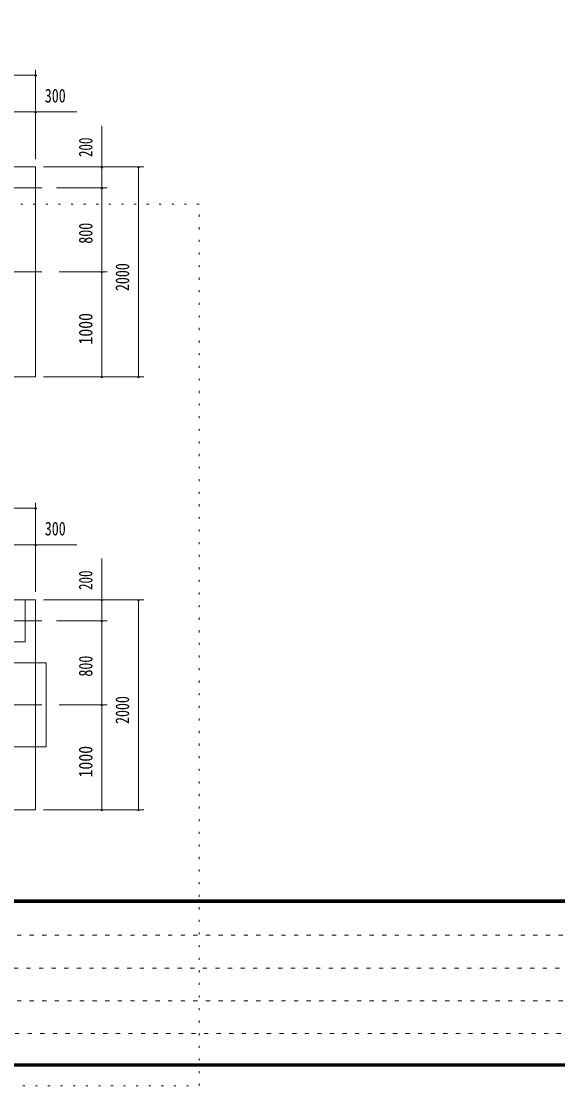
# Model space of a CAD drawing. Units: millimetres, scale not verified. Extents: x -23102 to 23102, y -10142 to 10142.
# Drawn here: x 4403 to 9515, y -10142 to 0 of the extents above; entities that cross this region are included whole.
import ezdxf
from ezdxf.enums import TextEntityAlignment as Align

# ---------------------------------------------------------------- set-up
doc = ezdxf.new("R2010")
doc.units = ezdxf.units.MM
doc.header["$LTSCALE"] = 40
for name, pattern in [('USER1', [3, 1, -2]), ('USER3', [24, 12, -5, 2, -5]), ('USER4', [3, 0.5, -2.5])]:
    doc.linetypes.add(name, pattern=pattern)
for name, color, linetype, lineweight in [('0-2_1-0BOLD', 7, 'Continuous', 18), ('0-3_1-2CENTER', 3, 'USER3', 18), ('0-5_1-5DIM', 3, 'Continuous', 18), ('0-C_F-F', 5, 'Continuous', 18), ('0-D_F-E_J_ADD', 5, 'USER4', 18)]:
    doc.layers.add(name, color=color, linetype=linetype, lineweight=lineweight)
doc.styles.add('ＭＳ ゴシック', font='')
doc.styles.get('ＭＳ ゴシック').set_extended_font_data('MS Gothic')

msp = doc.modelspace()

# ---------------------------------------------------------------- linework, layer by layer
at = {"layer": '0-2_1-0BOLD'}
for p, q in [((-3410.45, -1387.83), (4539.55, -1387.83)), ((4539.55, -1387.83), (4539.55, -3387.83)), ((4539.55, -3387.83), (-3410.45, -3387.83)), ((-3410.45, -5512.83), (4539.55, -5512.83)), ((4439.56, -5512.82), (4039.55, -5512.82)), ((4439.56, -5912.82), (4439.56, -5512.82)), ((4539.55, -5512.83), (4539.55, -7512.82)), ((4039.55, -5912.82), (4439.56, -5912.82)), ((4539.55, -7512.82), (-3410.45, -7512.82))]:
    msp.add_line(p, q, dxfattribs=at)
msp.add_lwpolyline([(3839.55, -6912.82), (3839.55, -6112.82), (4639.55, -6112.82), (4639.55, -6912.82)], close=True, dxfattribs=at)
at = {"layer": '0-3_1-2CENTER'}
for p, q in [((-3560.44, -1587.83), (4689.56, -1587.83)), ((-3560.44, -2387.83), (4689.56, -2387.83)), ((-3560.44, -5712.82), (4689.56, -5712.82)), ((-3560.44, -6512.82), (4689.56, -6512.82))]:
    msp.add_line(p, q, dxfattribs=at)
at = {"layer": '0-5_1-5DIM'}
for p, q in [((4539.55, -462.83), (4539.55, -1312.83)), ((-3410.45, -512.83), (4539.55, -512.83)), ((-3410.45, -512.83), (4539.55, -512.83)), ((4549.55, -512.83), (4529.55, -512.83)), ((4239.55, -862.83), (4539.55, -862.83)), ((4549.55, -862.83), (4529.55, -862.83)), ((4539.55, -862.83), (4932.05, -862.83)), ((5169.56, -3387.83), (5169.56, -995.33)), ((4614.55, -1387.83), (5569.56, -1387.83)), ((5179.56, -1387.83), (5159.56, -1387.83)), ((5169.56, -1587.83), (5169.56, -1387.83)), ((5529.55, -1387.83), (5509.55, -1387.83)), ((5519.56, -1387.83), (5519.56, -3387.83)), ((5519.56, -1387.83), (5519.56, -3387.83)), ((5219.56, -1587.83), (4739.56, -1587.83)), ((5179.56, -1587.83), (5159.56, -1587.83)), ((5169.56, -2387.83), (5169.56, -1587.83)), ((4764.55, -2387.83), (5219.56, -2387.83)), ((5179.56, -2387.83), (5159.56, -2387.83)), ((5169.56, -3387.83), (5169.56, -2387.83)), ((5569.56, -3387.83), (4614.55, -3387.83)), ((5179.56, -3387.83), (5159.56, -3387.83)), ((5529.55, -3387.83), (5509.55, -3387.83)), ((-3410.45, -4637.82), (4539.55, -4637.82)), ((-3410.45, -4637.82), (4539.55, -4637.82)), ((4549.55, -4637.82), (4529.55, -4637.82)), ((4539.55, -4587.83), (4539.55, -5437.82)), ((4239.55, -4987.83), (4539.55, -4987.83)), ((4549.55, -4987.83), (4529.55, -4987.83)), ((4539.55, -4987.83), (4932.05, -4987.83)), ((5169.56, -7512.83), (5169.56, -5120.32)), ((4614.55, -5512.82), (5569.56, -5512.82)), ((5179.56, -5512.82), (5159.56, -5512.82)), ((5169.56, -5712.82), (5169.56, -5512.82)), ((5529.55, -5512.82), (5509.55, -5512.82)), ((5519.56, -5512.82), (5519.56, -7512.83)), ((5519.56, -5512.82), (5519.56, -7512.83)), ((5219.56, -5712.82), (4739.56, -5712.82)), ((5179.56, -5712.82), (5159.56, -5712.82)), ((5169.56, -6512.82), (5169.56, -5712.82)), ((4764.55, -6512.82), (5219.56, -6512.82)), ((5179.56, -6512.82), (5159.56, -6512.82)), ((5169.56, -7512.83), (5169.56, -6512.82)), ((5569.56, -7512.83), (4614.55, -7512.83)), ((5179.56, -7512.83), (5159.56, -7512.83)), ((5529.55, -7512.83), (5509.55, -7512.83))]:
    msp.add_line(p, q, dxfattribs=at)
for centre in [(4539.55, -512.83), (4539.55, -862.83), (5169.56, -1387.83), (5519.55, -1387.83), (5169.56, -1587.83), (5169.56, -2387.83), (5169.56, -3387.83), (5519.55, -3387.83), (4539.55, -4637.82), (4539.55, -4987.83), (5169.56, -5512.82), (5519.55, -5512.82), (5169.56, -5712.82), (5169.56, -6512.82), (5169.56, -7512.83), (5519.55, -7512.83)]:
    msp.add_arc(centre, 10, 180, 0, dxfattribs=at)
at = {"layer": '0-C_F-F'}
for p, q in [((-5573.13, -8372.5), (23076.87, -8372.5)), ((23076.87, -8375), (-5573.13, -8375)), ((-5573.13, -8377.5), (23076.87, -8377.5)), ((23076.87, -8380), (-5573.13, -8380)), ((-5573.13, -8382.5), (23076.87, -8382.5)), ((23076.87, -8385), (-5573.13, -8385)), ((-5573.13, -8387.5), (23076.87, -8387.5)), ((23076.87, -8390), (-5573.13, -8390)), ((-5573.13, -8392.5), (23076.87, -8392.5)), ((23076.87, -8395), (-5573.13, -8395)), ((-5573.13, -8397.5), (23076.87, -8397.5))]:
    msp.add_line(p, q, dxfattribs=at)
at = {"layer": '0-C_F-F', "color": 6, "linetype": 'USER1'}
for p, q in [((-5598.13, -8709.5), (12651.88, -8709.5)), ((12651.88, -9021.5), (-5598.13, -9021.5)), ((-5598.13, -9333.5), (12651.88, -9333.5)), ((10143.88, -9645.5), (-5598.13, -9645.5))]:
    msp.add_line(p, q, dxfattribs=at)
at = {"layer": '0-C_F-F'}
for points in [[(-5598.13, 10142.5), (-5598.13, -9957.5), (23101.87, -9957.5), (23101.87, 10142.5)], [(-5595.63, 10140), (23099.37, 10140), (23099.37, -9955), (-5595.63, -9955)], [(-5593.13, 10137.5), (-5593.13, -9952.5), (23096.87, -9952.5), (23096.87, 10137.5)], [(-5590.63, 10135), (23094.37, 10135), (23094.37, -9950), (-5590.63, -9950)], [(-5588.13, 10132.5), (23091.87, 10132.5), (23091.87, -9947.5), (-5588.13, -9947.5)], [(-5585.63, 10130), (23089.37, 10130), (23089.37, -9945), (-5585.63, -9945)], [(-5583.13, 10127.5), (23086.87, 10127.5), (23086.87, -9942.5), (-5583.13, -9942.5)], [(-5580.63, 10125), (-5580.63, -9940), (23084.37, -9940), (23084.37, 10125)], [(-5578.13, 10122.5), (-5578.13, -9937.5), (23081.87, -9937.5), (23081.87, 10122.5)], [(-5575.63, 10120), (-5575.63, -9935), (23079.37, -9935), (23079.37, 10120)], [(-5573.13, 10117.5), (23076.87, 10117.5), (23076.87, -9932.5), (-5573.13, -9932.5)]]:
    msp.add_lwpolyline(points, close=True, dxfattribs=at)
at = {"layer": '0-D_F-E_J_ADD'}
msp.add_lwpolyline([(-5783.13, -1742.5), (-5783.13, -10142.5), (6096.87, -10142.5), (6096.87, -1742.5)], close=True, dxfattribs=at)

# ---------------------------------------------------------------- texts
at = {"layer": '0-5_1-5DIM', "color": 7, "style": 'ＭＳ ゴシック', "width": 0.75}
for p in [(4626.7, -812.83), (4626.7, -4937.83)]:
    msp.add_text('300', height=130.2, dxfattribs=at).set_placement(p, align=Align.BOTTOM_LEFT)
at = {"layer": '0-5_1-5DIM', "color": 7, "style": 'ＭＳ ゴシック'}
for s, width, p in [('200', 0.7, (5119.56, -1293.84)), ('800', 0.75, (5119.56, -2119.24)), ('2000', 0.75, (5469.55, -2570.86)), ('1000', 0.85, (5119.56, -3080.63)), ('200', 0.7, (5119.56, -5418.83)), ('800', 0.75, (5119.56, -6244.23)), ('2000', 0.75, (5469.55, -6695.86)), ('1000', 0.85, (5119.56, -7205.63))]:
    msp.add_text(s, height=130.2, rotation=90, dxfattribs=dict(at, width=width)).set_placement(p, align=Align.BOTTOM_LEFT)

doc.saveas('drawing.dxf')
